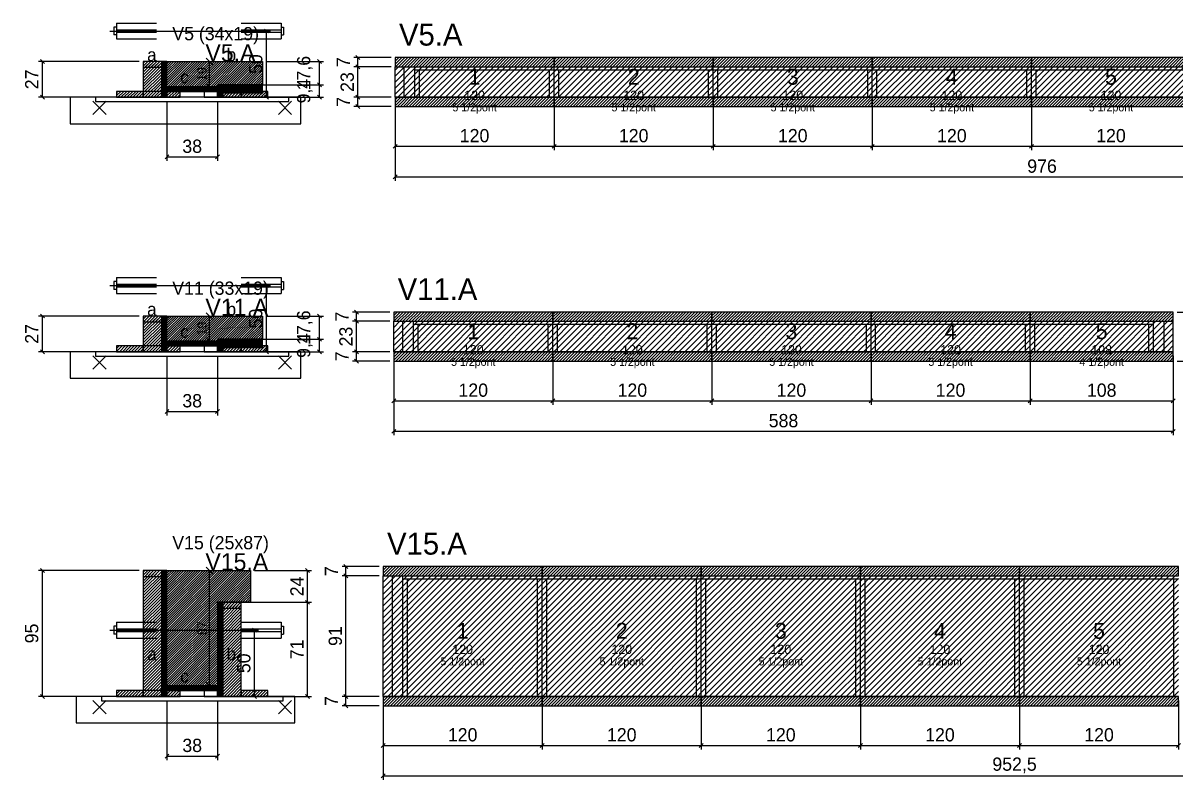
# Model space of a CAD drawing. Extents: x -69 to 3070, y -6529 to 1250.
# Drawn here: x -69 to 801, y -1190 to -619 of the extents above; entities that cross this region are included whole.
import ezdxf
from ezdxf.enums import TextEntityAlignment as Align

# ---------------------------------------------------------------- set-up
doc = ezdxf.new("R2010")
doc.units = 0
for name, color, linetype in [('5', 5, 'Continuous'), ('barrote', 126, 'Continuous'), ('CONCRETO', 251, 'Continuous'), ('COTA', 241, 'Continuous'), ('Cota Seção (2x)', 241, 'Continuous'), ('detalhes', 7, 'Continuous'), ('Hachura', 251, 'Continuous'), ('Madeira', 126, 'Continuous'), ('NOMENCLATURA', 7, 'Continuous'), ('Painéis', 200, 'Continuous'), ('presilha', 224, 'Continuous'), ('Reaproveitamento', 251, 'Continuous'), ('SARR_2.2x7', 40, 'Continuous'), ('SARR_3.5x7', 81, 'Continuous'), ('SCO-___-LAJ', 224, 'Continuous'), ('TENSOR', 224, 'Continuous'), ('texto', 7, 'Continuous'), ('Texto Seção', 7, 'Continuous')]:
    doc.layers.add(name, color=color, linetype=linetype)
doc.dimstyles.new('PAINEL', dxfattribs={"dimtxt": 10, "dimasz": 3, "dimexe": 3, "dimexo": 3, "dimgap": 3, "dimtad": 1, "dimblk": 'OBLIQUE', "dimblk1": 'OBLIQUE', "dimcen": 2.5, "dimclrd": 4, "dimclre": 4, "dimclrt": 240, "dimazin": 3, "dimtfac": 1, "dimtmove": 0, "dimatfit": 3})
doc.dimstyles.new('SECAO2X', dxfattribs={"dimtxt": 7, "dimasz": 5, "dimexe": 3, "dimexo": 3, "dimgap": 2, "dimtad": 3, "dimblk": 'OBLIQUE', "dimblk1": 'OBLIQUE', "dimcen": 2.5, "dimclrd": 4, "dimclre": 4, "dimclrt": 1, "dimazin": 3, "dimtfac": 1, "dimtmove": 0, "dimatfit": 3})

# ---------------------------------------------------------------- blocks, each defined once
blk = doc.blocks.new('_OBLIQUE')
at = {"color": 0, "linetype": 'BYBLOCK'}
blk.add_line((-0.5, -0.5), (0.5, 0.5), dxfattribs=at)

msp = doc.modelspace()

# ---------------------------------------------------------------- hatches: boundary and pattern name
at = {"layer": 'COTA'}
h = msp.add_hatch(dxfattribs=at)
h.set_pattern_fill('ANSI31', scale=0.4)
h.paths.add_polyline_path([(40, -667), (40, -648), (112, -648), (112, -665.6), (78, -665.6), (78, -667)])
h = msp.add_hatch(dxfattribs=at)
h.set_pattern_fill('ANSI31', scale=0.5)
h.paths.add_polyline_path([(212, -652), (332, -652), (332, -645), (212, -645)])
h = msp.add_hatch(dxfattribs=at)
h.set_pattern_fill('ANSI31', scale=0.5)
h.paths.add_polyline_path([(332, -652), (452, -652), (452, -645), (332, -645)])
h = msp.add_hatch(dxfattribs=at)
h.set_pattern_fill('ANSI31', scale=0.5)
h.paths.add_polyline_path([(452, -652), (572, -652), (572, -645), (452, -645)])
h = msp.add_hatch(dxfattribs=at)
h.set_pattern_fill('ANSI31', scale=0.5)
h.paths.add_polyline_path([(572, -652), (692, -652), (692, -645), (572, -645)])
h = msp.add_hatch(dxfattribs=at)
h.set_pattern_fill('ANSI31', scale=0.5)
h.paths.add_polyline_path([(692, -652), (812, -652), (812, -645), (692, -645)])
h = msp.add_hatch(dxfattribs=at)
h.set_pattern_fill('ANSI31', scale=0.5)
h.paths.add_polyline_path([(212, -682), (332, -682), (332, -675), (212, -675)])
h = msp.add_hatch(dxfattribs=at)
h.set_pattern_fill('ANSI31', scale=0.5)
h.paths.add_polyline_path([(332, -682), (452, -682), (452, -675), (332, -675)])
h = msp.add_hatch(dxfattribs=at)
h.set_pattern_fill('ANSI31', scale=0.5)
h.paths.add_polyline_path([(452, -682), (572, -682), (572, -675), (452, -675)])
h = msp.add_hatch(dxfattribs=at)
h.set_pattern_fill('ANSI31', scale=0.5)
h.paths.add_polyline_path([(572, -682), (692, -682), (692, -675), (572, -675)])
h = msp.add_hatch(dxfattribs=at)
h.set_pattern_fill('ANSI31', scale=0.5)
h.paths.add_polyline_path([(692, -682), (812, -682), (812, -675), (692, -675)])
h = msp.add_hatch(dxfattribs=at)
h.set_pattern_fill('ANSI31', scale=0.4)
h.paths.add_polyline_path([(40, -859), (40, -840), (111.99, -840), (111.99, -857.6), (78, -857.6), (78, -859)])
h = msp.add_hatch(dxfattribs=at)
h.set_pattern_fill('ANSI31', scale=0.5)
h.paths.add_polyline_path([(211, -844), (331, -844), (331, -837), (211, -837)])
h = msp.add_hatch(dxfattribs=at)
h.set_pattern_fill('ANSI31', scale=0.5)
h.paths.add_polyline_path([(331, -844), (451, -844), (451, -837), (331, -837)])
h = msp.add_hatch(dxfattribs=at)
h.set_pattern_fill('ANSI31', scale=0.5)
h.paths.add_polyline_path([(451, -844), (571, -844), (571, -837), (451, -837)])
h = msp.add_hatch(dxfattribs=at)
h.set_pattern_fill('ANSI31', scale=0.5)
h.paths.add_polyline_path([(571, -844), (691, -844), (691, -837), (571, -837)])
h = msp.add_hatch(dxfattribs=at)
h.set_pattern_fill('ANSI31', scale=0.5)
h.paths.add_polyline_path([(691, -844), (799, -844), (799, -837), (691, -837)])
h = msp.add_hatch(dxfattribs=at)
h.set_pattern_fill('ANSI31', scale=0.5)
h.paths.add_polyline_path([(211, -874), (331, -874), (331, -867), (211, -867)])
h = msp.add_hatch(dxfattribs=at)
h.set_pattern_fill('ANSI31', scale=0.5)
h.paths.add_polyline_path([(331, -874), (451, -874), (451, -867), (331, -867)])
h = msp.add_hatch(dxfattribs=at)
h.set_pattern_fill('ANSI31', scale=0.5)
h.paths.add_polyline_path([(451, -874), (571, -874), (571, -867), (451, -867)])
h = msp.add_hatch(dxfattribs=at)
h.set_pattern_fill('ANSI31', scale=0.5)
h.paths.add_polyline_path([(571, -874), (691, -874), (691, -867), (571, -867)])
h = msp.add_hatch(dxfattribs=at)
h.set_pattern_fill('ANSI31', scale=0.5)
h.paths.add_polyline_path([(691, -874), (799, -874), (799, -867), (691, -867)])
h = msp.add_hatch(dxfattribs=at)
h.set_pattern_fill('ANSI31', scale=0.4)
h.paths.add_polyline_path([(40, -1119), (40, -1032), (103, -1032), (103, -1056), (78, -1056), (78, -1119)])
h = msp.add_hatch(dxfattribs=at)
h.set_pattern_fill('ANSI31', scale=0.5)
h.paths.add_polyline_path([(203, -1036), (323, -1036), (323, -1029), (203, -1029)])
h = msp.add_hatch(dxfattribs=at)
h.set_pattern_fill('ANSI31', scale=0.5)
h.paths.add_polyline_path([(323, -1036), (443, -1036), (443, -1029), (323, -1029)])
h = msp.add_hatch(dxfattribs=at)
h.set_pattern_fill('ANSI31', scale=0.5)
h.paths.add_polyline_path([(443, -1036), (563, -1036), (563, -1029), (443, -1029)])
h = msp.add_hatch(dxfattribs=at)
h.set_pattern_fill('ANSI31', scale=0.5)
h.paths.add_polyline_path([(563, -1036), (683, -1036), (683, -1029), (563, -1029)])
h = msp.add_hatch(dxfattribs=at)
h.set_pattern_fill('ANSI31', scale=0.5)
h.paths.add_polyline_path([(683, -1036), (803, -1036), (803, -1029), (683, -1029)])
h = msp.add_hatch(dxfattribs=at)
h.set_pattern_fill('ANSI31', scale=0.5)
h.paths.add_polyline_path([(203, -1134), (323, -1134), (323, -1127), (203, -1127)])
h = msp.add_hatch(dxfattribs=at)
h.set_pattern_fill('ANSI31', scale=0.5)
h.paths.add_polyline_path([(323, -1134), (443, -1134), (443, -1127), (323, -1127)])
h = msp.add_hatch(dxfattribs=at)
h.set_pattern_fill('ANSI31', scale=0.5)
h.paths.add_polyline_path([(443, -1134), (563, -1134), (563, -1127), (443, -1127)])
h = msp.add_hatch(dxfattribs=at)
h.set_pattern_fill('ANSI31', scale=0.5)
h.paths.add_polyline_path([(563, -1134), (683, -1134), (683, -1127), (563, -1127)])
h = msp.add_hatch(dxfattribs=at)
h.set_pattern_fill('ANSI31', scale=0.5)
h.paths.add_polyline_path([(683, -1134), (803, -1134), (803, -1127), (683, -1127)])
at = {"layer": 'Hachura'}
h = msp.add_hatch(dxfattribs=at)
h.set_pattern_fill('ANSI31', scale=0.5)
h.paths.add_polyline_path([(22, -675), (36, -675), (36, -648), (22, -648)])
h = msp.add_hatch(dxfattribs=at)
h.set_pattern_fill('ANSI31', scale=0.5)
h.paths.add_polyline_path([(22, -652.4), (36, -652.4), (36, -648), (22, -648)])
h = msp.add_hatch(dxfattribs=at)
h.set_pattern_fill('SOLID')
h.paths.add_polyline_path([(36, -675), (40, -675), (40, -648), (36, -648)])
h = msp.add_hatch(dxfattribs=at)
h.set_pattern_fill('SOLID')
h.paths.add_polyline_path([(40, -670.6), (78, -670.6), (78, -667), (40, -667)])
h = msp.add_hatch(dxfattribs=at)
h.set_pattern_fill('SOLID')
h.paths.add_polyline_path([(78, -675), (82, -675), (82, -665.6), (78, -665.6)])
h = msp.add_hatch(dxfattribs=at)
h.set_pattern_fill('SOLID')
h.paths.add_polyline_path([(78, -665.6), (112, -665.6), (112, -672), (78, -672)])
h = msp.add_hatch(dxfattribs=at)
h.set_pattern_fill('ANSI31', scale=0.5)
h.paths.add_polyline_path([(82, -675), (96, -675), (96, -665.6), (82, -665.6)])
h = msp.add_hatch(dxfattribs=at)
h.set_pattern_fill('ANSI31', scale=0.5)
h.paths.add_polyline_path([(82, -670), (96, -670), (96, -665.6), (82, -665.6)])
h = msp.add_hatch(dxfattribs=at)
h.set_pattern_fill('ANSI31', scale=0.5)
h.paths.add_polyline_path([(2, -675), (22, -675), (22, -670.6), (2, -670.6)])
h = msp.add_hatch(dxfattribs=at)
h.set_pattern_fill('ANSI31', scale=0.5)
h.paths.add_polyline_path([(40, -675), (50, -675), (50, -670.6), (40, -670.6)])
h = msp.add_hatch(dxfattribs=at)
h.set_pattern_fill('ANSI31', scale=0.5)
h.paths.add_polyline_path([(96, -675), (116, -675), (116, -670.6), (96, -670.6)])
h = msp.add_hatch(dxfattribs=at)
h.set_pattern_fill('ANSI31', scale=0.5)
h.paths.add_polyline_path([(22, -867), (36, -867), (36, -840), (22, -840)])
h = msp.add_hatch(dxfattribs=at)
h.set_pattern_fill('ANSI31', scale=0.5)
h.paths.add_polyline_path([(22, -844.4), (36, -844.4), (36, -840), (22, -840)])
h = msp.add_hatch(dxfattribs=at)
h.set_pattern_fill('SOLID')
h.paths.add_polyline_path([(36, -867), (40, -867), (40, -840), (36, -840)])
h = msp.add_hatch(dxfattribs=at)
h.set_pattern_fill('SOLID')
h.paths.add_polyline_path([(40, -862.6), (78, -862.6), (78, -859), (40, -859)])
h = msp.add_hatch(dxfattribs=at)
h.set_pattern_fill('SOLID')
h.paths.add_polyline_path([(78, -867), (82, -867), (82, -857.6), (78, -857.6)])
h = msp.add_hatch(dxfattribs=at)
h.set_pattern_fill('SOLID')
h.paths.add_polyline_path([(78, -857.6), (111.99, -857.6), (111.99, -864), (78, -864)])
h = msp.add_hatch(dxfattribs=at)
h.set_pattern_fill('ANSI31', scale=0.5)
h.paths.add_polyline_path([(82, -867), (96, -867), (96, -857.6), (82, -857.6)])
h = msp.add_hatch(dxfattribs=at)
h.set_pattern_fill('ANSI31', scale=0.5)
h.paths.add_polyline_path([(82, -862), (96, -862), (96, -857.6), (82, -857.6)])
h = msp.add_hatch(dxfattribs=at)
h.set_pattern_fill('ANSI31', scale=0.5)
h.paths.add_polyline_path([(2, -867), (22, -867), (22, -862.6), (2, -862.6)])
h = msp.add_hatch(dxfattribs=at)
h.set_pattern_fill('ANSI31', scale=0.5)
h.paths.add_polyline_path([(40, -867), (50, -867), (50, -862.6), (40, -862.6)])
h = msp.add_hatch(dxfattribs=at)
h.set_pattern_fill('ANSI31', scale=0.5)
h.paths.add_polyline_path([(96, -867), (116, -867), (116, -862.6), (96, -862.6)])
h = msp.add_hatch(dxfattribs=at)
h.set_pattern_fill('ANSI31', scale=0.5)
h.paths.add_polyline_path([(22, -1127), (36, -1127), (36, -1032), (22, -1032)])
h = msp.add_hatch(dxfattribs=at)
h.set_pattern_fill('ANSI31', scale=0.5)
h.paths.add_polyline_path([(22, -1036.4), (36, -1036.4), (36, -1032), (22, -1032)])
h = msp.add_hatch(dxfattribs=at)
h.set_pattern_fill('SOLID')
h.paths.add_polyline_path([(36, -1127), (40, -1127), (40, -1032), (36, -1032)])
h = msp.add_hatch(dxfattribs=at)
h.set_pattern_fill('SOLID')
h.paths.add_polyline_path([(78, -1127), (82, -1127), (82, -1056), (78, -1056)])
h = msp.add_hatch(dxfattribs=at)
h.set_pattern_fill('SOLID')
h.paths.add_polyline_path([(78, -1056), (103, -1056), (103, -1056), (78, -1056)])
h = msp.add_hatch(dxfattribs=at)
h.set_pattern_fill('ANSI31', scale=0.5)
h.paths.add_polyline_path([(82, -1127), (96, -1127), (96, -1056), (82, -1056)])
h = msp.add_hatch(dxfattribs=at)
h.set_pattern_fill('ANSI31', scale=0.5)
h.paths.add_polyline_path([(82, -1060.4), (96, -1060.4), (96, -1056), (82, -1056)])
h = msp.add_hatch(dxfattribs=at)
h.set_pattern_fill('SOLID')
h.paths.add_polyline_path([(40, -1122.6), (78, -1122.6), (78, -1119), (40, -1119)])
h = msp.add_hatch(dxfattribs=at)
h.set_pattern_fill('ANSI31', scale=0.5)
h.paths.add_polyline_path([(2, -1127), (22, -1127), (22, -1122.6), (2, -1122.6)])
h = msp.add_hatch(dxfattribs=at)
h.set_pattern_fill('ANSI31', scale=0.5)
h.paths.add_polyline_path([(40, -1127), (50, -1127), (50, -1122.6), (40, -1122.6)])
h = msp.add_hatch(dxfattribs=at)
h.set_pattern_fill('ANSI31', scale=0.5)
h.paths.add_polyline_path([(96, -1127), (116, -1127), (116, -1122.6), (96, -1122.6)])
at = {"layer": 'Reaproveitamento'}
h = msp.add_hatch(dxfattribs=at)
h.set_pattern_fill('ANSI31')
h.paths.add_polyline_path([(212, -675), (332, -675), (332, -652), (212, -652)])
h = msp.add_hatch(dxfattribs=at)
h.set_pattern_fill('ANSI31')
h.paths.add_polyline_path([(332, -675), (452, -675), (452, -652), (332, -652)])
h = msp.add_hatch(dxfattribs=at)
h.set_pattern_fill('ANSI31')
h.paths.add_polyline_path([(452, -675), (572, -675), (572, -652), (452, -652)])
h = msp.add_hatch(dxfattribs=at)
h.set_pattern_fill('ANSI31')
h.paths.add_polyline_path([(572, -675), (692, -675), (692, -652), (572, -652)])
h = msp.add_hatch(dxfattribs=at)
h.set_pattern_fill('ANSI31')
h.paths.add_polyline_path([(692, -675), (812, -675), (812, -652), (692, -652)])
h = msp.add_hatch(dxfattribs=at)
h.set_pattern_fill('ANSI31')
h.paths.add_polyline_path([(211, -867), (331, -867), (331, -844), (211, -844)])
h = msp.add_hatch(dxfattribs=at)
h.set_pattern_fill('ANSI31')
h.paths.add_polyline_path([(331, -867), (451, -867), (451, -844), (331, -844)])
h = msp.add_hatch(dxfattribs=at)
h.set_pattern_fill('ANSI31')
h.paths.add_polyline_path([(451, -867), (571, -867), (571, -844), (451, -844)])
h = msp.add_hatch(dxfattribs=at)
h.set_pattern_fill('ANSI31')
h.paths.add_polyline_path([(571, -867), (691, -867), (691, -844), (571, -844)])
h = msp.add_hatch(dxfattribs=at)
h.set_pattern_fill('ANSI31')
h.paths.add_polyline_path([(691, -867), (799, -867), (799, -844), (691, -844)])
h = msp.add_hatch(dxfattribs=at)
h.set_pattern_fill('ANSI31')
h.paths.add_polyline_path([(203, -1127), (323, -1127), (323, -1036), (203, -1036)])
h = msp.add_hatch(dxfattribs=at)
h.set_pattern_fill('ANSI31')
h.paths.add_polyline_path([(323, -1127), (443, -1127), (443, -1036), (323, -1036)])
h = msp.add_hatch(dxfattribs=at)
h.set_pattern_fill('ANSI31')
h.paths.add_polyline_path([(443, -1127), (563, -1127), (563, -1036), (443, -1036)])
h = msp.add_hatch(dxfattribs=at)
h.set_pattern_fill('ANSI31')
h.paths.add_polyline_path([(563, -1127), (683, -1127), (683, -1036), (563, -1036)])
h = msp.add_hatch(dxfattribs=at)
h.set_pattern_fill('ANSI31')
h.paths.add_polyline_path([(683, -1127), (803, -1127), (803, -1036), (683, -1036)])

# ---------------------------------------------------------------- linework, layer by layer
for p, q in [((0, -622), (0, -628)), ((2, -622), (0, -622)), ((2, -619), (32, -619)), ((2, -619), (2, -631)), ((2, -624), (32, -624)), ((2, -626), (32, -626)), ((96, -619), (126, -619)), ((96, -624), (126, -624)), ((96, -626), (126, -626)), ((126, -619), (126, -631)), ((126, -622), (128, -622)), ((128, -622), (128, -628)), ((2, -628), (0, -628)), ((2, -631), (32, -631)), ((96, -631), (126, -631)), ((126, -628), (128, -628)), ((0, -814), (0, -820)), ((2, -814), (0, -814)), ((2, -811), (32, -811)), ((2, -811), (2, -823)), ((2, -816), (32, -816)), ((96, -811), (126, -811)), ((96, -816), (126, -816)), ((126, -811), (126, -823)), ((126, -814), (128, -814)), ((128, -814), (128, -820)), ((2, -820), (0, -820)), ((2, -818), (32, -818)), ((2, -823), (32, -823)), ((96, -818), (126, -818)), ((96, -823), (126, -823)), ((126, -820), (128, -820)), ((0, -1074), (0, -1080)), ((2, -1074), (0, -1074)), ((2, -1071), (32, -1071)), ((2, -1071), (2, -1083)), ((2, -1076), (32, -1076)), ((2, -1078), (32, -1078)), ((96, -1071), (126, -1071)), ((96, -1076), (126, -1076)), ((96, -1078), (126, -1078)), ((126, -1071), (126, -1083)), ((126, -1074), (128, -1074)), ((128, -1074), (128, -1080)), ((2, -1080), (0, -1080)), ((2, -1083), (32, -1083)), ((96, -1083), (126, -1083)), ((126, -1080), (128, -1080))]:
    msp.add_line(p, q)
at = {"layer": 'barrote'}
for points in [[(-33, -695), (141, -695), (141, -675), (-33, -675)], [(-32.995, -887), (140.995, -887), (140.995, -867), (-32.995, -867)], [(-28.5, -1147), (136.5, -1147), (136.5, -1127), (-28.5, -1127)]]:
    msp.add_lwpolyline(points, close=True, dxfattribs=at)
at = {"layer": 'CONCRETO'}
for points in [[(40, -667), (40, -648), (112, -648), (112, -665.6), (78, -665.6), (78, -667)], [(40, -859), (40, -840), (111.99, -840), (111.99, -857.6), (78, -857.6), (78, -859)], [(40, -1119), (40, -1032), (103, -1032), (103, -1056), (78, -1056), (78, -1119)]]:
    msp.add_lwpolyline(points, close=True, dxfattribs=at)
at = {"layer": 'Madeira'}
for points in [[(22, -675), (36, -675), (36, -648), (22, -648)], [(22, -652.4), (36, -652.4), (36, -648), (22, -648)], [(82, -675), (96, -675), (96, -665.6), (82, -665.6)], [(82, -670), (96, -670), (96, -665.6), (82, -665.6)], [(2, -675), (22, -675), (22, -670.6), (2, -670.6)], [(22, -675), (36, -675), (36, -670.6), (22, -670.6)], [(40, -675), (50, -675), (50, -670.6), (40, -670.6)], [(68, -675), (78, -675), (78, -670.6), (68, -670.6)], [(96, -675), (116, -675), (116, -670.6), (96, -670.6)], [(22, -867), (36, -867), (36, -840), (22, -840)], [(22, -844.4), (36, -844.4), (36, -840), (22, -840)], [(82, -867), (96, -867), (96, -857.6), (82, -857.6)], [(82, -862), (96, -862), (96, -857.6), (82, -857.6)], [(2, -867), (22, -867), (22, -862.6), (2, -862.6)], [(22, -867), (36, -867), (36, -862.6), (22, -862.6)], [(40, -867), (50, -867), (50, -862.6), (40, -862.6)], [(68, -867), (78, -867), (78, -862.6), (68, -862.6)], [(96, -867), (116, -867), (116, -862.6), (96, -862.6)], [(22, -1127), (36, -1127), (36, -1032), (22, -1032)], [(22, -1036.4), (36, -1036.4), (36, -1032), (22, -1032)], [(82, -1127), (96, -1127), (96, -1056), (82, -1056)], [(82, -1060.4), (96, -1060.4), (96, -1056), (82, -1056)], [(2, -1127), (22, -1127), (22, -1122.6), (2, -1122.6)], [(22, -1127), (36, -1127), (36, -1122.6), (22, -1122.6)], [(40, -1127), (50, -1127), (50, -1122.6), (40, -1122.6)], [(68, -1127), (78, -1127), (78, -1122.6), (68, -1122.6)], [(96, -1127), (116, -1127), (116, -1122.6), (96, -1122.6)]]:
    msp.add_lwpolyline(points, close=True, dxfattribs=at)
at = {"layer": 'Painéis'}
for p, q in [((212, -652), (332, -652)), ((212, -675), (212, -652)), ((332, -675), (332, -652)), ((332, -675), (332, -652)), ((332, -652), (452, -652)), ((332, -675), (332, -652)), ((452, -675), (452, -652)), ((452, -675), (452, -652)), ((452, -652), (572, -652)), ((452, -675), (452, -652)), ((572, -675), (572, -652)), ((572, -675), (572, -652)), ((572, -652), (692, -652)), ((572, -675), (572, -652)), ((692, -675), (692, -652)), ((692, -675), (692, -652)), ((692, -652), (812, -652)), ((692, -675), (692, -652)), ((212, -675), (332, -675)), ((332, -675), (452, -675)), ((452, -675), (572, -675)), ((572, -675), (692, -675)), ((692, -675), (812, -675)), ((211, -844), (331, -844)), ((211, -867), (211, -844)), ((331, -867), (331, -844)), ((331, -867), (331, -844)), ((331, -844), (451, -844)), ((331, -867), (331, -844)), ((451, -867), (451, -844)), ((451, -867), (451, -844)), ((451, -844), (571, -844)), ((451, -867), (451, -844)), ((571, -867), (571, -844)), ((571, -867), (571, -844)), ((571, -844), (691, -844)), ((571, -867), (571, -844)), ((691, -867), (691, -844)), ((691, -867), (691, -844)), ((691, -844), (799, -844)), ((691, -867), (691, -844)), ((799, -867), (799, -844)), ((211, -867), (331, -867)), ((331, -867), (451, -867)), ((451, -867), (571, -867)), ((571, -867), (691, -867)), ((691, -867), (799, -867)), ((203, -1036), (323, -1036)), ((203, -1127), (203, -1036)), ((323, -1127), (323, -1036)), ((323, -1127), (323, -1036)), ((323, -1036), (443, -1036)), ((323, -1127), (323, -1036)), ((443, -1127), (443, -1036)), ((443, -1127), (443, -1036)), ((443, -1036), (563, -1036)), ((443, -1127), (443, -1036)), ((563, -1127), (563, -1036)), ((563, -1127), (563, -1036)), ((563, -1036), (683, -1036)), ((563, -1127), (563, -1036)), ((683, -1127), (683, -1036)), ((683, -1127), (683, -1036)), ((683, -1036), (803, -1036)), ((683, -1127), (683, -1036)), ((203, -1127), (323, -1127)), ((323, -1127), (443, -1127)), ((443, -1127), (563, -1127)), ((563, -1127), (683, -1127)), ((683, -1127), (803, -1127))]:
    msp.add_line(p, q, dxfattribs=at)
for points in [[(36, -675), (40, -675), (40, -648), (36, -648)], [(40, -670.6), (78, -670.6), (78, -667), (40, -667)], [(78, -675), (82, -675), (82, -665.6), (78, -665.6)], [(78, -665.6), (112, -665.6), (112, -665.6), (78, -665.6)], [(36, -867), (40, -867), (40, -840), (36, -840)], [(40, -862.6), (78, -862.6), (78, -859), (40, -859)], [(78, -867), (82, -867), (82, -857.6), (78, -857.6)], [(78, -857.6), (111.99, -857.6), (111.99, -857.6), (78, -857.6)], [(36, -1127), (40, -1127), (40, -1032), (36, -1032)], [(78, -1127), (82, -1127), (82, -1056), (78, -1056)], [(78, -1056), (103, -1056), (103, -1056), (78, -1056)], [(40, -1122.6), (78, -1122.6), (78, -1119), (40, -1119)]]:
    msp.add_lwpolyline(points, close=True, dxfattribs=at)
at = {"layer": 'presilha'}
for p, q in [((-16, -688), (-6, -678)), ((-16, -678), (-6, -688)), ((124, -688), (134, -678)), ((124, -678), (134, -688)), ((-16, -880), (-6, -870)), ((-16, -870), (-6, -880)), ((124, -880), (134, -870)), ((124, -870), (134, -880)), ((-16, -1140), (-6, -1130)), ((-16, -1130), (-6, -1140)), ((124, -1140), (134, -1130)), ((124, -1130), (134, -1140))]:
    msp.add_line(p, q, dxfattribs=at)
at = {"layer": 'SARR_2.2x7'}
for p, q in [((219, -675), (219, -652)), ((227, -654.2), (332, -654.2)), ((332, -654.2), (452, -654.2)), ((452, -654.2), (572, -654.2)), ((572, -654.2), (692, -654.2)), ((692, -654.2), (812, -654.2)), ((218, -867), (218, -844)), ((226, -846.2), (331, -846.2)), ((331, -846.2), (451, -846.2)), ((451, -846.2), (571, -846.2)), ((571, -846.2), (691, -846.2)), ((691, -846.2), (784, -846.2)), ((792, -867), (792, -844)), ((210, -1127), (210, -1036)), ((218, -1038.2), (323, -1038.2)), ((323, -1038.2), (443, -1038.2)), ((443, -1038.2), (563, -1038.2)), ((563, -1038.2), (683, -1038.2)), ((683, -1038.2), (803, -1038.2))]:
    msp.add_line(p, q, dxfattribs=at)
at = {"layer": 'SARR_3.5x7'}
for p, q in [((227, -675), (227, -652)), ((332, -675), (332, -652)), ((332, -675), (332, -652)), ((452, -675), (452, -652)), ((452, -675), (452, -652)), ((572, -675), (572, -652)), ((572, -675), (572, -652)), ((692, -675), (692, -652)), ((692, -675), (692, -652)), ((230.5, -675), (230.5, -654.2)), ((328.5, -675), (328.5, -654.2)), ((335.5, -675), (335.5, -654.2)), ((448.5, -675), (448.5, -654.2)), ((455.5, -675), (455.5, -654.2)), ((568.5, -675), (568.5, -654.2)), ((575.5, -675), (575.5, -654.2)), ((688.5, -675), (688.5, -654.2)), ((695.5, -675), (695.5, -654.2)), ((227, -675), (230.5, -675)), ((328.5, -675), (332, -675)), ((332, -675), (335.5, -675)), ((448.5, -675), (452, -675)), ((452, -675), (455.5, -675)), ((568.5, -675), (572, -675)), ((572, -675), (575.5, -675)), ((688.5, -675), (692, -675)), ((692, -675), (695.5, -675)), ((226, -867), (226, -844)), ((229.5, -867), (229.5, -846.2)), ((327.5, -867), (327.5, -846.2)), ((331, -867), (331, -844)), ((331, -867), (331, -844)), ((334.5, -867), (334.5, -846.2)), ((447.5, -867), (447.5, -846.2)), ((451, -867), (451, -844)), ((451, -867), (451, -844)), ((454.5, -867), (454.5, -846.2)), ((567.5, -867), (567.5, -846.2)), ((571, -867), (571, -844)), ((571, -867), (571, -844)), ((574.5, -867), (574.5, -846.2)), ((687.5, -867), (687.5, -846.2)), ((691, -867), (691, -844)), ((691, -867), (691, -844)), ((694.5, -867), (694.5, -846.2)), ((780.5, -867), (780.5, -846.2)), ((784, -867), (784, -844)), ((226, -867), (229.5, -867)), ((327.5, -867), (331, -867)), ((331, -867), (334.5, -867)), ((447.5, -867), (451, -867)), ((451, -867), (454.5, -867)), ((567.5, -867), (571, -867)), ((571, -867), (574.5, -867)), ((687.5, -867), (691, -867)), ((691, -867), (694.5, -867)), ((780.5, -867), (784, -867)), ((218, -1127), (218, -1036)), ((221.5, -1127), (221.5, -1038.2)), ((319.5, -1127), (319.5, -1038.2)), ((323, -1127), (323, -1036)), ((323, -1127), (323, -1036)), ((326.5, -1127), (326.5, -1038.2)), ((439.5, -1127), (439.5, -1038.2)), ((443, -1127), (443, -1036)), ((443, -1127), (443, -1036)), ((446.5, -1127), (446.5, -1038.2)), ((559.5, -1127), (559.5, -1038.2)), ((563, -1127), (563, -1036)), ((563, -1127), (563, -1036)), ((566.5, -1127), (566.5, -1038.2)), ((679.5, -1127), (679.5, -1038.2)), ((683, -1127), (683, -1036)), ((683, -1127), (683, -1036)), ((686.5, -1127), (686.5, -1038.2)), ((799.5, -1127), (799.5, -1038.2)), ((218, -1127), (221.5, -1127)), ((319.5, -1127), (323, -1127)), ((323, -1127), (326.5, -1127)), ((439.5, -1127), (443, -1127)), ((443, -1127), (446.5, -1127)), ((559.5, -1127), (563, -1127)), ((563, -1127), (566.5, -1127)), ((679.5, -1127), (683, -1127)), ((683, -1127), (686.5, -1127)), ((799.5, -1127), (803, -1127))]:
    msp.add_line(p, q, dxfattribs=at)
at = {"layer": 'SCO-___-LAJ'}
for points in [[(212, -652), (332, -652), (332, -645), (212, -645)], [(332, -652), (452, -652), (452, -645), (332, -645)], [(452, -652), (572, -652), (572, -645), (452, -645)], [(572, -652), (692, -652), (692, -645), (572, -645)], [(692, -652), (812, -652), (812, -645), (692, -645)], [(-14, -678.2), (132, -678.2), (132, -675), (-14, -675)], [(212, -682), (332, -682), (332, -675), (212, -675)], [(332, -682), (452, -682), (452, -675), (332, -675)], [(452, -682), (572, -682), (572, -675), (452, -675)], [(572, -682), (692, -682), (692, -675), (572, -675)], [(692, -682), (812, -682), (812, -675), (692, -675)], [(211, -844), (331, -844), (331, -837), (211, -837)], [(331, -844), (451, -844), (451, -837), (331, -837)], [(451, -844), (571, -844), (571, -837), (451, -837)], [(571, -844), (691, -844), (691, -837), (571, -837)], [(691, -844), (799, -844), (799, -837), (691, -837)], [(-13.995, -870.2), (131.995, -870.2), (131.995, -867), (-13.995, -867)], [(211, -874), (331, -874), (331, -867), (211, -867)], [(331, -874), (451, -874), (451, -867), (331, -867)], [(451, -874), (571, -874), (571, -867), (451, -867)], [(571, -874), (691, -874), (691, -867), (571, -867)], [(691, -874), (799, -874), (799, -867), (691, -867)], [(203, -1036), (323, -1036), (323, -1029), (203, -1029)], [(323, -1036), (443, -1036), (443, -1029), (323, -1029)], [(443, -1036), (563, -1036), (563, -1029), (443, -1029)], [(563, -1036), (683, -1036), (683, -1029), (563, -1029)], [(683, -1036), (803, -1036), (803, -1029), (683, -1029)], [(-9.5, -1130.2), (127.5, -1130.2), (127.5, -1127), (-9.5, -1127)], [(203, -1134), (323, -1134), (323, -1127), (203, -1127)], [(323, -1134), (443, -1134), (443, -1127), (323, -1127)], [(443, -1134), (563, -1134), (563, -1127), (443, -1127)], [(563, -1134), (683, -1134), (683, -1127), (563, -1127)], [(683, -1134), (803, -1134), (803, -1127), (683, -1127)]]:
    msp.add_lwpolyline(points, close=True, dxfattribs=at)
at = {"layer": 'TENSOR'}
for p, q in [((-3, -625), (110, -625)), ((-3, -817), (109.99, -817)), ((-3, -1077), (101, -1077))]:
    msp.add_line(p, q, dxfattribs=at)

# ---------------------------------------------------------------- texts
at = {"layer": '5'}
for s, height, p in [('1', 12, (272, -659.5)), ('2', 12, (392, -659.5)), ('3', 12, (512, -659.5)), ('4', 12, (632, -659.5)), ('5', 12, (752, -659.5)), ('120', 7, (272, -673.5)), ('120', 7, (392, -673.5)), ('120', 7, (512, -673.5)), ('120', 7, (632, -673.5)), ('120', 7, (752, -673.5)), ('1', 12, (271, -851.5)), ('2', 12, (391, -851.5)), ('3', 12, (511, -851.5)), ('4', 12, (631, -851.5)), ('5', 12, (745, -851.5)), ('120', 7, (271, -865.5)), ('120', 7, (391, -865.5)), ('120', 7, (511, -865.5)), ('120', 7, (631, -865.5)), ('108', 7, (745, -865.5)), ('1', 12, (263, -1077.5)), ('2', 12, (383, -1077.5)), ('3', 12, (503, -1077.5)), ('4', 12, (623, -1077.5)), ('5', 12, (743, -1077.5)), ('120', 7, (263, -1091.5)), ('120', 7, (383, -1091.5)), ('120', 7, (503, -1091.5)), ('120', 7, (623, -1091.5)), ('120', 7, (743, -1091.5))]:
    msp.add_text(s, height=height, dxfattribs=at).set_placement(p, align=Align.MIDDLE_CENTER)
at = {"layer": 'detalhes'}
for s, p in [('a', (25, -647.7)), ('b', (85, -647.7)), ('c', (50, -664.5)), ('a', (25, -839.7)), ('b', (85, -839.7)), ('c', (50, -856.5)), ('a', (25, -1099.7)), ('b', (85, -1099.7)), ('c', (50, -1116.5))]:
    msp.add_text(s, height=9.6, dxfattribs=at).set_placement(p)
at = {"layer": 'NOMENCLATURA'}
for s, p in [('V5.A', (215, -636)), ('V11.A', (214, -828)), ('V15.A', (206, -1020))]:
    msp.add_text(s, height=16.5, dxfattribs=at).set_placement(p)
at = {"layer": 'texto', "char_height": 6, "attachment_point": 5}
for s, insert in [('5 1/2pont', (272, -683.5)), ('5 1/2pont', (392, -683.5)), ('5 1/2pont', (512, -683.5)), ('5 1/2pont', (632, -683.5)), ('5 1/2pont', (752, -683.5)), ('5 1/2pont', (271, -875.5)), ('5 1/2pont', (391, -875.5)), ('5 1/2pont', (511, -875.5)), ('5 1/2pont', (631, -875.5)), ('4 1/2pont', (745, -875.5)), ('5 1/2pont', (263, -1101.5)), ('5 1/2pont', (383, -1101.5)), ('5 1/2pont', (503, -1101.5)), ('5 1/2pont', (623, -1101.5)), ('5 1/2pont', (743, -1101.5))]:
    msp.add_mtext(s, dxfattribs=dict(at, insert=insert))
at = {"layer": 'Texto Seção'}
for s, height, p in [('V5 (34x19)', 10, (44, -632)), ('V5.A', 13, (69, -648)), ('V11 (33x19)', 10, (44, -824)), ('V11.A', 13, (69, -840)), ('V15 (25x87)', 10, (44, -1016)), ('V15.A', 13, (69, -1032))]:
    msp.add_text(s, height=height, dxfattribs=at).set_placement(p)

# ---------------------------------------------------------------- dimensions: what is measured, and where the dimension line sits
at = {"layer": 'COTA'}
for base, p1, p2 in [((115, -675), (96, -675), (96, -625)), ((-54, -675), (2, -675), (22, -648)), ((155, -665.6), (112, -665.6), (112, -648)), ((184, -652), (212, -652), (212, -645)), ((184, -675), (212, -675), (212, -652)), ((155, -675), (96, -675), (96, -665.6)), ((184, -682), (212, -682), (212, -675)), ((114.99, -867), (96, -867), (96, -817)), ((-54, -867), (2, -867), (22, -840)), ((154.99, -857.6), (111.99, -857.6), (111.99, -840)), ((183, -844), (211, -844), (211, -837)), ((183, -867), (211, -867), (211, -844)), ((827, -874), (799, -874), (799, -837)), ((154.99, -867), (96, -867), (96, -857.6)), ((183, -874), (211, -874), (211, -867)), ((-54, -1127), (2, -1127), (22, -1032)), ((146, -1056), (103, -1056), (103, -1032)), ((175, -1036), (203, -1036), (203, -1029)), ((175, -1127), (203, -1127), (203, -1036)), ((146, -1127), (96, -1127), (96, -1056)), ((106, -1127), (96, -1127), (96, -1077)), ((175, -1134), (203, -1134), (203, -1127))]:
    msp.add_linear_dim(base=base, p1=p1, p2=p2, angle=90, dimstyle='PAINEL', dxfattribs=at).render()
for base, p1, p2 in [((40, -720), (40, -675), (78, -675)), ((212, -712), (212, -675), (332, -675)), ((212, -735), (212, -675), (1188, -675)), ((332, -712), (332, -675), (452, -675)), ((452, -712), (452, -675), (572, -675)), ((572, -712), (572, -675), (692, -675)), ((692, -712), (692, -675), (812, -675)), ((40, -912), (40, -867), (78, -867)), ((211, -904), (211, -867), (331, -867)), ((211, -927), (211, -867), (799, -867)), ((331, -904), (331, -867), (451, -867)), ((451, -904), (451, -867), (571, -867)), ((571, -904), (571, -867), (691, -867)), ((691, -904), (691, -867), (799, -867)), ((40, -1172), (40, -1127), (78, -1127)), ((203, -1164), (203, -1127), (323, -1127)), ((203, -1187), (203, -1127), (1155.5, -1127)), ((323, -1164), (323, -1127), (443, -1127)), ((443, -1164), (443, -1127), (563, -1127)), ((563, -1164), (563, -1127), (683, -1127)), ((683, -1164), (683, -1127), (803, -1127))]:
    msp.add_linear_dim(base=base, p1=p1, p2=p2, dimstyle='PAINEL', dxfattribs=at).render()
at = {"layer": 'Cota Seção (2x)'}
for base, p1, p2 in [((72, -667), (40, -667), (40, -648)), ((72, -859), (40, -859), (40, -840)), ((72, -1119), (40, -1119), (40, -1032))]:
    msp.add_linear_dim(base=base, p1=p1, p2=p2, angle=90, dimstyle='SECAO2X', dxfattribs=at).render()

doc.saveas('drawing.dxf')
